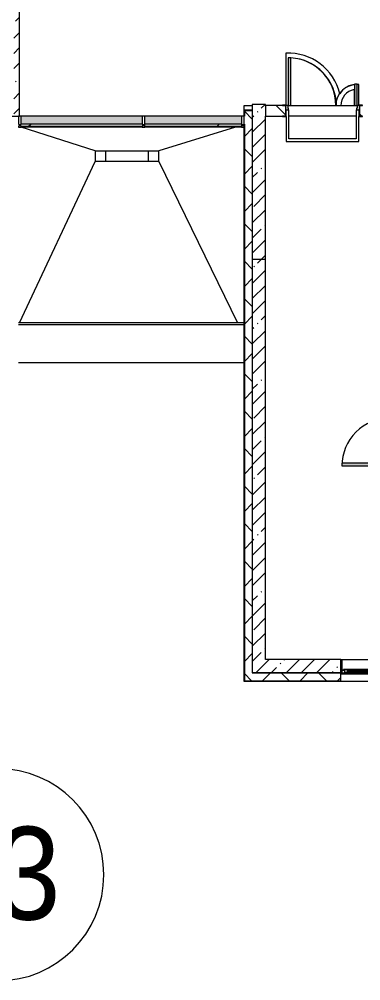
# Model space of a CAD drawing. Header units: millimetres. Extents: x 35363 to 232034, y -8553 to 29000.
# Drawn here: x 189988 to 196429, y -5906 to 12227 of the extents above; entities that cross this region are included whole.
import ezdxf

# ---------------------------------------------------------------- set-up
doc = ezdxf.new("R2010")
doc.units = ezdxf.units.MM
for name, color, linetype, lineweight, true_color in [('A-DOOR-3', 7, 'Continuous', 5, 0xaaaaaa), ('A-DOOR-4', 7, 'Continuous', 5, 0xe2e2e2), ('A-DOOR-FRAM-4', 7, 'Continuous', 5, 0xe2e2e2), ('A-DOOR-FRAM-5', 7, 'Continuous', 5, 0xaaaaaa), ('A-FLOR-1', 7, 'Continuous', 5, 0xaaaaaa), ('A-GLAZ-CWMG-3', 7, 'Continuous', 5, 0x383e42)]:
    doc.layers.add(name, color=color, linetype=linetype, lineweight=lineweight, true_color=true_color)
for name, color, linetype, lineweight in [('A-GENM', 7, 'Continuous', 5), ('A-GLAZ-2', 7, 'Continuous', 5), ('A-GLAZ-CURT-2', 7, 'Continuous', 5), ('A-GLAZ-CWMG-2', 7, 'Continuous', 5), ('A-ROOF', 7, 'Continuous', 5), ('A-WALL', 7, 'Continuous', 9), ('A-WALL-2', 7, 'Continuous', 5), ('I-WALL-3', 7, 'Continuous', 5), ('Оси', 7, 'Continuous', 9), ('Оси-1', 7, 'Continuous', 20)]:
    doc.layers.add(name, color=color, linetype=linetype, lineweight=lineweight)
doc.styles.add('Arial_1', font='arial.ttf', dxfattribs={"width": 0.9, "height": 1750})
pattern_1 = [(45, (105024.03, 0), (-353.5534, 353.5534), []), (135, (105024.03, 0), (-353.5534, -353.5534), [])]
pattern_2 = [(45, (105024.03, 0), (-285.1231, 285.1231), []), (45, (105309.15, 0), (-285.1231, 285.1231), [504.031, -100.806, 16.764, -84.042])]

# ---------------------------------------------------------------- blocks, each defined once
blk = doc.blocks.new('120_Окно_СКБ_1Ст - 120_Окно_СКБ_1Ст 900х2500_h_ с форточкой-V116-2_6_2_птичка')
at = {"layer": 'A-GLAZ-2'}
for p, q in [((-450, -127), (-450, -57)), ((-450, -57), (-380, -57)), ((450, -57), (-450, -57)), ((-380, -127), (-450, -127)), ((-450, -127), (-400, -127)), ((-380, -127), (-400, -127)), ((-400, -127), (-400, -137)), ((-400, -137), (400, -137)), ((400, -137), (-400, -137)), ((-380, -57), (-380, -127)), ((380, -87), (-380, -87)), ((-380, -87), (-380, -127)), ((-330, -137), (-330, -87)), ((-330, -107), (330, -107)), ((330, -117), (-330, -117)), ((330, -137), (330, -87)), ((380, -127), (380, -57)), ((380, -57), (450, -57)), ((380, -127), (380, -87)), ((450, -127), (380, -127)), ((400, -127), (380, -127)), ((400, -127), (450, -127)), ((400, -137), (400, -127)), ((450, -57), (450, -127))]:
    blk.add_line(p, q, dxfattribs=at)
blk = doc.blocks.new('110_Дверь_СКБ_2Ст - Д-5_п_ Из игровой в коридор-32215844-2_6_2_птичка')
at = {"layer": 'A-DOOR-4'}
for points in [[(-638, 940), (-638, 40), (-588, 40), (-588, 940)], [(612, 393), (612, 40), (662, 40), (662, 440), (612, 440)]]:
    blk.add_hatch(color=256, dxfattribs=at).paths.add_polyline_path(points)
h = blk.add_hatch(color=256, dxfattribs=at)
h.paths.add_polyline_path([(-688, 40), (-688, -40), (-628, -40), (-628, -10), (-638, -10), (-638, 40)])
h.paths.add_polyline_path([(652, -40), (712, -40), (712, 40), (662, 40), (662, -10), (652, -10)])
at = {"layer": 'A-DOOR-FRAM-4'}
for points in [[(-743, 40), (-672, 40), (-672, 48), (-743, 48)], [(698, 40), (768, 40), (768, 48), (698, 48)], [(-743, -48), (-672, -48), (-672, -40), (-743, -40)], [(698, -48), (768, -48), (768, -40), (698, -40)]]:
    blk.add_hatch(color=256, dxfattribs=at).paths.add_polyline_path(points)
at = {"layer": 'A-DOOR-3'}
for p, q in [((-638, 940), (-638, 40)), ((-588, 940), (-638, 940)), ((-588, 40), (-588, 940)), ((662, 440), (612, 440)), ((612, 440), (612, 40)), ((662, 40), (662, 440)), ((-638, 40), (-588, 40)), ((612, 40), (662, 40))]:
    blk.add_line(p, q, dxfattribs=at)
for centre, radius, start, end in [((-638, 40), 900, 0, 90), ((662, 40), 400, 90, 180)]:
    blk.add_arc(centre, radius, start, end, dxfattribs=at)
at = {"layer": 'A-DOOR-FRAM-5'}
for p, q in [((-672, 48), (-743, 48)), ((-743, 48), (-743, 40)), ((-743, 40), (-672, 40)), ((-638, 40), (-688, 40)), ((-688, 40), (-688, -40)), ((-672, 40), (-672, 48)), ((-638, -10), (-638, 40)), ((662, 40), (662, -10)), ((712, 40), (662, 40)), ((768, 48), (698, 48)), ((698, 48), (698, 40)), ((698, 40), (768, 40)), ((712, -40), (712, 40)), ((768, 40), (768, 48)), ((-672, -40), (-743, -40)), ((-743, -40), (-743, -48)), ((-743, -48), (-672, -48)), ((-688, -40), (-628, -40)), ((-672, -39), (-688, -39)), ((-688, -39), (-688, -40)), ((-688, -40), (-672, -40)), ((-672, -40), (-672, -39)), ((-672, -48), (-672, -40)), ((-628, -10), (-638, -10)), ((-628, -40), (-628, -10)), ((662, -10), (652, -10)), ((652, -10), (652, -40)), ((652, -40), (712, -40)), ((712, -39), (698, -39)), ((698, -39), (698, -40)), ((698, -40), (712, -40)), ((768, -40), (698, -40)), ((698, -40), (698, -48)), ((698, -48), (768, -48)), ((712, -40), (712, -39)), ((768, -48), (768, -40))]:
    blk.add_line(p, q, dxfattribs=at)
blk = doc.blocks.new('110_Дверь_СКБ_2Ст - Д-2а_п_ Из коридора на лестницу-32215207-2_6_2_птичка')
at = {"layer": 'A-DOOR-4'}
for points in [[(-587.5, 100), (-587.5, 1000), (-637.5, 1000), (-637.5, 100)], [(662.5, 100), (662.5, 500), (612.5, 500), (612.5, 100)], [(712.5, -100), (712.5, 20), (697.5, 20), (697.5, -100)]]:
    blk.add_hatch(color=256, dxfattribs=at).paths.add_polyline_path(points)
h = blk.add_hatch(color=256, dxfattribs=at)
h.paths.add_polyline_path([(652.5, 20), (712.5, 20), (712.5, 100), (662.5, 100), (662.5, 50), (652.5, 50)])
h.paths.add_polyline_path([(-687.5, 20), (-627.5, 20), (-627.5, 50), (-637.5, 50), (-637.5, 100), (-687.5, 100)])
at = {"layer": 'A-DOOR-FRAM-4'}
for points in [[(-672.5, 100), (-672.5, 108), (-742.5, 108), (-742.5, 100)], [(-672.5, -100), (-672.5, 20), (-687.5, 20), (-687.5, -100)], [(767.5, 100), (767.5, 108), (697.5, 108), (697.5, 100)], [(-672.5, -108), (-672.5, -100), (-742.5, -100), (-742.5, -108)], [(767.5, -108), (767.5, -100), (697.5, -100), (697.5, -108)]]:
    blk.add_hatch(color=256, dxfattribs=at).paths.add_polyline_path(points)
at = {"layer": 'A-DOOR-3'}
for p, q in [((-637.5, 1000), (-637.5, 100)), ((-587.5, 1000), (-637.5, 1000)), ((-587.5, 100), (-587.5, 1000)), ((662.5, 500), (612.5, 500)), ((612.5, 500), (612.5, 100)), ((662.5, 100), (662.5, 500)), ((-637.5, 100), (-587.5, 100)), ((612.5, 100), (662.5, 100))]:
    blk.add_line(p, q, dxfattribs=at)
for centre, radius, start, end in [((-637.5, 100), 900, 0, 90), ((662.5, 100), 400, 90, 180)]:
    blk.add_arc(centre, radius, start, end, dxfattribs=at)
at = {"layer": 'A-DOOR-FRAM-5'}
for p, q in [((-672.5, 108), (-742.5, 108)), ((-742.5, 108), (-742.5, 100)), ((-742.5, 100), (-672.5, 100)), ((-637.5, 100), (-687.5, 100)), ((-687.5, 100), (-687.5, 20)), ((-687.5, 20), (-627.5, 20)), ((-672.5, 20), (-687.5, 20)), ((-687.5, 20), (-687.5, -100)), ((-672.5, 100), (-672.5, 108)), ((-672.5, -100), (-672.5, 20)), ((-637.5, 50), (-637.5, 100)), ((-627.5, 50), (-637.5, 50)), ((-627.5, 20), (-627.5, 50)), ((662.5, 50), (652.5, 50)), ((652.5, 50), (652.5, 20)), ((652.5, 20), (712.5, 20)), ((662.5, 100), (662.5, 50)), ((712.5, 100), (662.5, 100)), ((767.5, 108), (697.5, 108)), ((697.5, 108), (697.5, 100)), ((697.5, 100), (767.5, 100)), ((712.5, 20), (697.5, 20)), ((697.5, 20), (697.5, -100)), ((712.5, 20), (712.5, 100)), ((712.5, -100), (712.5, 20)), ((767.5, 100), (767.5, 108)), ((-672.5, -100), (-742.5, -100)), ((-742.5, -100), (-742.5, -108)), ((-742.5, -108), (-672.5, -108)), ((-687.5, -100), (-672.5, -100)), ((-672.5, -108), (-672.5, -100)), ((697.5, -100), (712.5, -100)), ((767.5, -100), (697.5, -100)), ((697.5, -100), (697.5, -108)), ((697.5, -108), (767.5, -108)), ((767.5, -108), (767.5, -100))]:
    blk.add_line(p, q, dxfattribs=at)
blk = doc.blocks.new('Системная панель - Стекло - 40мм-23946635-2_6_2_птичка')
at = {"layer": 'A-GLAZ-CURT-2'}
h = blk.add_hatch(dxfattribs=at)
h.set_pattern_fill('FP_138', color=256, style=0, pattern_type=2)
h.set_pattern_definition([(45, (-86642.5, -9710), (-1414.214, 1414.214), [1000, -3000]), (45, (-87642.5, -10210), (-1414.214, 1414.214), [3000, -1000]), (45, (-85642.5, -10710), (-1414.214, 1414.214), [1000, -3000])])
h.paths.add_polyline_path([(-12, 0), (1153, 0), (1153, 40), (-1153, 40), (-1153, 0), (-924, 0)])
for p, q in [((1153, 40), (-1153, 40)), ((-1153, 40), (-1153, 0)), ((-1153, 0), (1153, 0)), ((1153, 0), (1153, 40))]:
    blk.add_line(p, q, dxfattribs=at)
blk = doc.blocks.new('Системная панель - Стекло - 40мм-23946636-2_6_2_птичка')
at = {"layer": 'A-GLAZ-CURT-2'}
h = blk.add_hatch(dxfattribs=at)
h.set_pattern_fill('FP_139', color=256, style=0, pattern_type=2)
h.set_pattern_definition([(45, (-88744.2, -9710), (-1414.214, 1414.214), [1000, -3000]), (45, (-89744.2, -10210), (-1414.214, 1414.214), [3000, -1000]), (45, (-87744.2, -10710), (-1414.214, 1414.214), [1000, -3000])])
h.paths.add_polyline_path([(-292, 0), (919, 0), (919, 40), (-919, 40), (-919, 0), (-748, 0)])
for p, q in [((919, 40), (-919, 40)), ((-919, 40), (-919, 0)), ((-919, 0), (919, 0)), ((919, 0), (919, 40))]:
    blk.add_line(p, q, dxfattribs=at)
blk = doc.blocks.new('Прямоугольный импост - Импост структурный с накладкой - 190мм-23186047-2_6_2_птичка')
at = {"layer": 'A-GLAZ-CWMG-3'}
for points in [[(87285, 10250), (87285, 10400), (85000, 10400), (85000, 10250), (87041, 10250)], [(87285, 10193), (87285, 10210), (85000, 10210), (85000, 10193), (87041, 10193)]]:
    blk.add_hatch(color=256, dxfattribs=at).paths.add_polyline_path(points)
at = {"layer": 'A-GLAZ-CWMG-2'}
for p, q in [((87285, 10400), (85000, 10400)), ((87285, 10193), (85000, 10193))]:
    blk.add_line(p, q, dxfattribs=at)
blk = doc.blocks.new('Прямоугольный импост - Импост структурный с накладкой - 190мм-23186048-2_6_2_птичка')
at = {"layer": 'A-GLAZ-CWMG-3'}
for points in [[(88000, 10250), (88000, 10400), (87335, 10400), (87335, 10250), (87952, 10250)], [(87335, 10193), (88000, 10193), (88000, 10210), (87335, 10210)]]:
    blk.add_hatch(color=256, dxfattribs=at).paths.add_polyline_path(points)
at = {"layer": 'A-GLAZ-CWMG-2'}
for p, q in [((88000, 10400), (87335, 10400)), ((88000, 10193), (87335, 10193))]:
    blk.add_line(p, q, dxfattribs=at)
blk = doc.blocks.new('Прямоугольный импост - Импост структурный с накладкой - 190мм-23186049-2_6_2_птичка')
at = {"layer": 'A-GLAZ-CWMG-3'}
for points in [[(89154, 10250), (89154, 10400), (88000, 10400), (88000, 10250), (88863, 10250)], [(88000, 10193), (89154, 10193), (89154, 10210), (88000, 10210)]]:
    blk.add_hatch(color=256, dxfattribs=at).paths.add_polyline_path(points)
at = {"layer": 'A-GLAZ-CWMG-2'}
for p, q in [((89154, 10400), (88000, 10400)), ((89154, 10193), (88000, 10193))]:
    blk.add_line(p, q, dxfattribs=at)
blk = doc.blocks.new('Прямоугольный импост - Импост структурный с накладкой - 190мм-23946639-2_6_2_птичка')
at = {"layer": 'A-GLAZ-CWMG-2'}
for p, q in [((-50, 0), (-50, 17)), ((-50, 17), (0, 17)), ((-40, 0), (-50, 0)), ((-40, -40), (-40, 0)), ((0, 0), (-10, 0)), ((-10, 0), (-10, -40)), ((0, 17), (0, 0)), ((-50, -190), (-50, -40)), ((-50, -40), (-40, -40)), ((-10, -40), (0, -40)), ((0, -40), (0, -190)), ((0, -190), (-50, -190))]:
    blk.add_line(p, q, dxfattribs=at)
blk = doc.blocks.new('Прямоугольный импост - Импост структурный с накладкой - 190мм-23946641-2_6_2_птичка')
at = {"layer": 'A-GLAZ-CWMG-2'}
for p, q in [((0, 17), (-50, 17)), ((-50, 17), (-50, 0)), ((-50, 0), (-40, 0)), ((-40, 0), (-40, -40)), ((-10, -40), (-10, 0)), ((-10, 0), (0, 0)), ((0, 0), (0, 17)), ((-40, -40), (-50, -40)), ((-50, -40), (-50, -190)), ((0, -40), (-10, -40)), ((0, -190), (0, -40)), ((-50, -190), (0, -190))]:
    blk.add_line(p, q, dxfattribs=at)
blk = doc.blocks.new('Прямоугольный импост - Импост структурный с накладкой - 190мм-23946633-2_6_2_птичка')
at = {"layer": 'A-GLAZ-CWMG-2'}
for p, q in [((-25, 0), (-25, 17)), ((-25, 17), (25, 17)), ((-15, 0), (-25, 0)), ((-15, -40), (-15, 0)), ((25, 0), (15, 0)), ((15, 0), (15, -40)), ((25, 17), (25, 0)), ((-25, -190), (-25, -40)), ((-25, -40), (-15, -40)), ((15, -40), (25, -40)), ((25, -40), (25, -190)), ((25, -190), (-25, -190))]:
    blk.add_line(p, q, dxfattribs=at)
blk = doc.blocks.new('парапет9 - парапет-22867712-2_6_2_птичка')
at = {"layer": 'A-GENM'}
for p, q in [((89202, 8002), (84950, 8002)), ((89202, 7964), (84950, 7964)), ((84950, 7255), (89202, 7255))]:
    blk.add_line(p, q, dxfattribs=at)
blk = doc.blocks.new('Ось сетки - D8-29747960-2_6_2_птичка')
at = {"layer": 'Оси-1'}
for start, end in [(360, 180), (180, 360)]:
    blk.add_arc((0, 0), 4, start, end, dxfattribs=at)

msp = doc.modelspace()

# ---------------------------------------------------------------- hatches: boundary and pattern name
at = {"layer": 'A-WALL-2'}
h = msp.add_hatch(dxfattribs=at)
h.set_pattern_fill('FP_83', color=256, style=0, pattern_type=2)
h.set_pattern_definition(pattern_1)
h.paths.add_polyline_path([(194234, -100), (194384, -100), (194384, 10502), (194234, 10502), (194234, 1239.2)])
h = msp.add_hatch(dxfattribs=at)
h.set_pattern_fill('FP_83', color=256, style=0, pattern_type=2)
h.set_pattern_definition(pattern_1)
h.paths.add_polyline_path([(225254, -250), (226154, -250), (226154, -100), (225254, -100)])
h.paths.add_polyline_path([(229420.4, -250), (230104, -250), (230104, -100), (228754, -100), (228754, -250)])
h.paths.add_polyline_path([(227054, -250), (227854, -250), (227854, -100), (227054, -100)])
h.paths.add_polyline_path([(213020.5, -250), (213054, -250), (213054, -100), (212154, -100), (212154, -250)])
h.paths.add_polyline_path([(218704, -250), (218704, -100), (217554, -100), (217554, -250), (218487.1, -250)])
h.paths.add_polyline_path([(213954, -250), (215254, -250), (215254, -100), (213954, -100)])
h.paths.add_polyline_path([(219604, -250), (220654, -250), (220654, -100), (219604, -100)])
h.paths.add_polyline_path([(224354, -250), (224354, -100), (222954, -100), (222954, -250), (223953.8, -250)])
h.paths.add_polyline_path([(208804, -250), (209854, -250), (209854, -100), (208804, -100)])
h.paths.add_polyline_path([(207553.9, -250), (207904, -250), (207904, -100), (205854, -100), (205854, -250), (206754, -250)])
h.paths.add_polyline_path([(204054, -250), (204954, -250), (204954, -100), (200704, -100), (200704, -250), (203909.5, -250)])
h.paths.add_polyline_path([(199804, -250), (199804, -100), (198654, -100), (198654, -250), (199554, -250)])
h.paths.add_polyline_path([(196954, -250), (197754, -250), (197754, -100), (196954, -100)])
h.paths.add_polyline_path([(196054, -250), (196054, -100), (194234, -100), (194234, -250), (194798.5, -250)])
at = {"layer": 'I-WALL-3'}
h = msp.add_hatch(dxfattribs=at)
h.set_pattern_fill('FP_91', color=256, style=0, pattern_type=2)
h.set_pattern_definition(pattern_2)
h.paths.add_polyline_path([(189994, 10400), (189994, 16300), (189884, 16300), (189884, 10400)])
h = msp.add_hatch(dxfattribs=at)
h.set_pattern_fill('FP_91', color=256, style=0, pattern_type=2)
h.set_pattern_definition(pattern_2)
h.paths.add_polyline_path([(194634, 7700), (194634, 10620), (194384, 10620), (194384, 7700)])
h = msp.add_hatch(dxfattribs=at)
h.set_pattern_fill('FP_94', color=256, style=0, pattern_type=2)
h.set_pattern_definition([(135, (105024.03, 0), (-353.5534, -353.5534), [])])
h.paths.add_polyline_path([(194634, 10400), (195009, 10400), (195009, 10600), (194634, 10600)])
h.paths.add_polyline_path([(199234, 10400), (199234, 10600), (198484, 10600), (198484, 10400), (198898.4, 10400)])
h.paths.add_polyline_path([(196409, 10400), (197534, 10400), (197531.8, 10600), (196409, 10600), (196409, 10520)])
h = msp.add_hatch(dxfattribs=at)
h.set_pattern_fill('FP_91', color=256, style=0, pattern_type=2)
h.set_pattern_definition(pattern_2)
h.paths.add_polyline_path([(194384, 150), (194634, 150), (194634, 7700), (194384, 7700), (194384, 1239.2)])
h = msp.add_hatch(dxfattribs=at)
h.set_pattern_fill('FP_91', color=256, style=0, pattern_type=2)
h.set_pattern_definition(pattern_2)
h.paths.add_polyline_path([(196054, -100), (196054, 150), (194384, 150), (194384, -100), (194798.5, -100)])

# ---------------------------------------------------------------- linework, layer by layer
at = {"layer": 'A-FLOR-1'}
for p, q in [((195018.5, 11588.1), (195018.5, 10608)), ((196302.6, 10899.7), (196302.6, 10600)), ((196392.6, 10600), (196392.6, 10993.6)), ((194227.5, 10508.5), (194227.5, 10600)), ((194227.5, 10600), (194384, 10600)), ((195074, 9970), (195074, 10520)), ((195109, 10600), (196302.6, 10600)), ((196302.6, 10600), (196309, 10600)), ((196344, 10520), (196344, 9970)), ((195024, 10392), (195024, 9920)), ((196394, 9920), (196394, 10392)), ((195024, 9920), (196394, 9920)), ((196344, 9970), (195074, 9970)), ((196054, 150), (196075, 150))]:
    msp.add_line(p, q, dxfattribs=at)
for centre, radius, start, end in [((195061, 10589), 1000, 13.54971, 92.43764), ((195061, 10589), 910, 0.6926, 86.97623), ((196359, 10600), 395, 97.29578, 145.57769), ((196359, 10600), 305, 100.66451, 180), ((196359, 10600), 395, 85.12655, 90.00042)]:
    msp.add_arc(centre, radius, start, end, dxfattribs=at)
at = {"layer": 'A-ROOF'}
for p, q in [((191421.5, 9745), (190027, 10193)), ((194067.8, 10193), (192621.5, 9745)), ((194226, 10242), (194217.5, 10239.4)), ((191421.5, 9745), (191421.5, 9545)), ((191421.5, 9745), (192621.5, 9745)), ((191621.5, 9545), (191621.5, 9745)), ((192421.5, 9745), (192421.5, 9545)), ((192621.5, 9545), (192621.5, 9745)), ((189992.2, 6500.9), (191421.5, 9545)), ((192621.5, 9545), (191421.5, 9545)), ((192621.5, 9545), (194103.9, 6500.9))]:
    msp.add_line(p, q, dxfattribs=at)
at = {"layer": 'A-WALL'}
for p, q in [((194634, 10600), (194634, 10400)), ((194226, 10400), (194234, 10400)), ((194384, 10505), (194231, 10505)), ((194231, 10505), (194231, 10400)), ((194234, 10502), (194234, 10400)), ((194384, 10502), (194234, 10502)), ((194226, 10250), (194234, 10250)), ((194226, 10247), (194231, 10247)), ((194231, 10247), (194231, -253)), ((194234, 10250), (194234, -250)), ((194231, -253), (196054, -253)), ((194234, -250), (196054, -250))]:
    msp.add_line(p, q, dxfattribs=at)
at = {"layer": 'A-WALL-2'}
for p, q in [((194384, 10510), (194226, 10510)), ((194226, 10510), (194226, -258)), ((194226, 10242), (194217.5, 10242)), ((196054, 100), (196074, 100)), ((196054, -100), (194384, -100)), ((196054, -258), (196054, -100)), ((196074, -100), (196074, -100)), ((196074, -100), (196954, -100)), ((194226, -258), (197754, -258))]:
    msp.add_line(p, q, dxfattribs=at)
at = {"layer": 'I-WALL-3'}
for p, q in [((189994, 10400), (189994, 13400)), ((194634, 10620), (194384, 10620)), ((194384, 10620), (194384, -100)), ((194634, 10600), (194634, 10620)), ((194954, 10600), (194634, 10600)), ((189774, 10400), (189994, 10400)), ((194634, 10400), (194954, 10400)), ((194634, 150), (194634, 10400)), ((196344, 10400), (195074, 10400)), ((194384, 7700), (194634, 7700)), ((196054, 150), (194634, 150)), ((196054, -100), (196054, 150)), ((196074, 150), (196974, 150)), ((196074, 150), (196074, -100)), ((194384, -100), (196054, -100))]:
    msp.add_line(p, q, dxfattribs=at)

# ---------------------------------------------------------------- block references
at = {"layer": 'A-DOOR-3'}
msp.add_blockref('110_Дверь_СКБ_2Ст - Д-2а_п_ Из коридора на лестницу-32215207-2_6_2_птичка', (195696.5, 10500), dxfattribs=at)
at = {"layer": 'A-DOOR-3', "rotation": 89.99999999999991}
msp.add_blockref('110_Дверь_СКБ_2Ст - Д-5_п_ Из игровой в коридор-32215844-2_6_2_птичка', (197014, 4442.5), dxfattribs=at)
at = {"layer": 'A-GENM'}
msp.add_blockref('парапет9 - парапет-22867712-2_6_2_птичка', (105024, -1500), dxfattribs=at)
at = {"layer": 'A-GLAZ-2', "rotation": 180}
msp.add_blockref('120_Окно_СКБ_1Ст - 120_Окно_СКБ_1Ст 900х2500_h_ с форточкой-V116-2_6_2_птичка', (196504, -175), dxfattribs=at)
at = {"layer": 'A-GLAZ-CURT-2'}
for name, p in [('Системная панель - Стекло - 40мм-23946635-2_6_2_птичка', (191166.5, 10210)), ('Системная панель - Стекло - 40мм-23946636-2_6_2_птичка', (193268.3, 10210))]:
    msp.add_blockref(name, p, dxfattribs=at)
at = {"layer": 'A-GLAZ-CWMG-2', "rotation": 180}
msp.add_blockref('Прямоугольный импост - Импост структурный с накладкой - 190мм-23946641-2_6_2_птичка', (189974, 10210), dxfattribs=at)
at = {"layer": 'A-GLAZ-CWMG-2'}
for name in ['Прямоугольный импост - Импост структурный с накладкой - 190мм-23186047-2_6_2_птичка', 'Прямоугольный импост - Импост структурный с накладкой - 190мм-23186048-2_6_2_птичка', 'Прямоугольный импост - Импост структурный с накладкой - 190мм-23186049-2_6_2_птичка']:
    msp.add_blockref(name, (105024, 0), dxfattribs=at)
at = {"layer": 'A-GLAZ-CWMG-2', "extrusion": (0, 0, -1), "rotation": 180}
for name, p in [('Прямоугольный импост - Импост структурный с накладкой - 190мм-23946633-2_6_2_птичка', (-192334, 10210)), ('Прямоугольный импост - Импост структурный с накладкой - 190мм-23946639-2_6_2_птичка', (-194227.5, 10210))]:
    msp.add_blockref(name, p, dxfattribs=at)
at = {"layer": 'Оси-1', "xscale": 499.9999999999995, "yscale": 499.9999999999995, "zscale": 499.9999999999995}
msp.add_blockref('Ось сетки - D8-29747960-2_6_2_птичка', (189584, -3906.3), dxfattribs=at)

# ---------------------------------------------------------------- texts
at = {"layer": 'Оси', "insert": (188320.9, -3003), "char_height": 1750, "width": 3030.379, "attachment_point": 1, "style": 'Arial_1'}
msp.add_mtext('23', dxfattribs=at)

doc.saveas('drawing.dxf')
